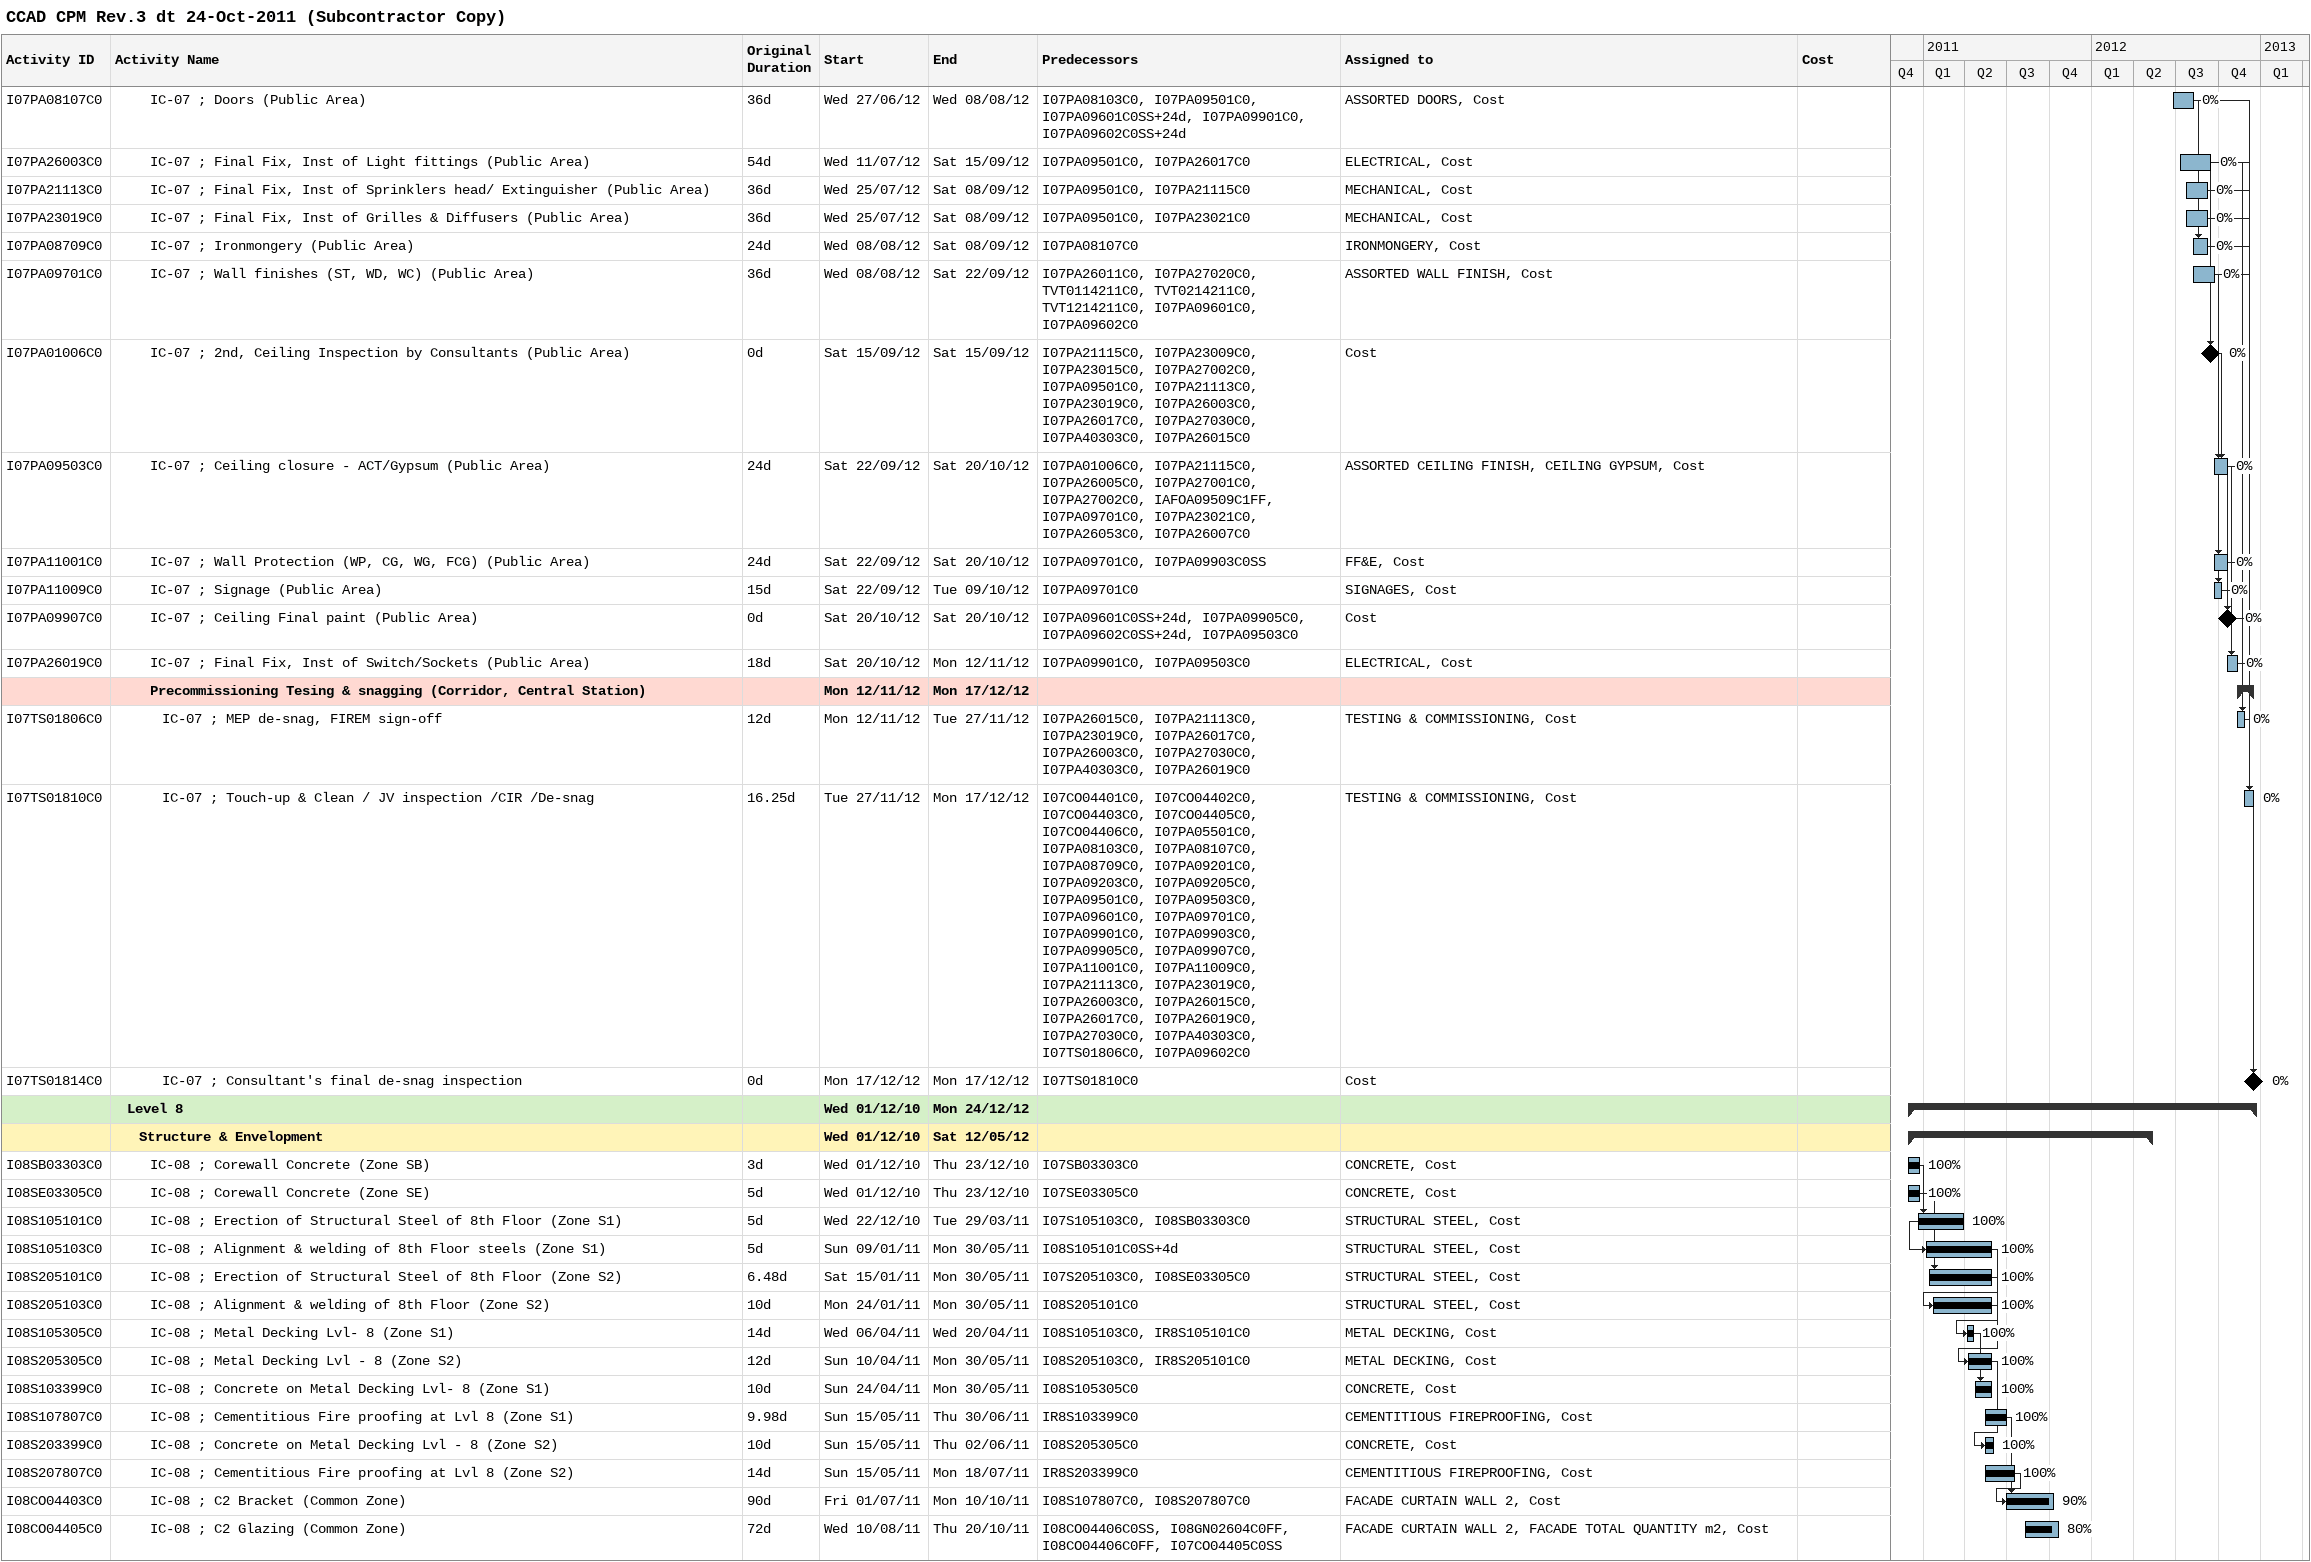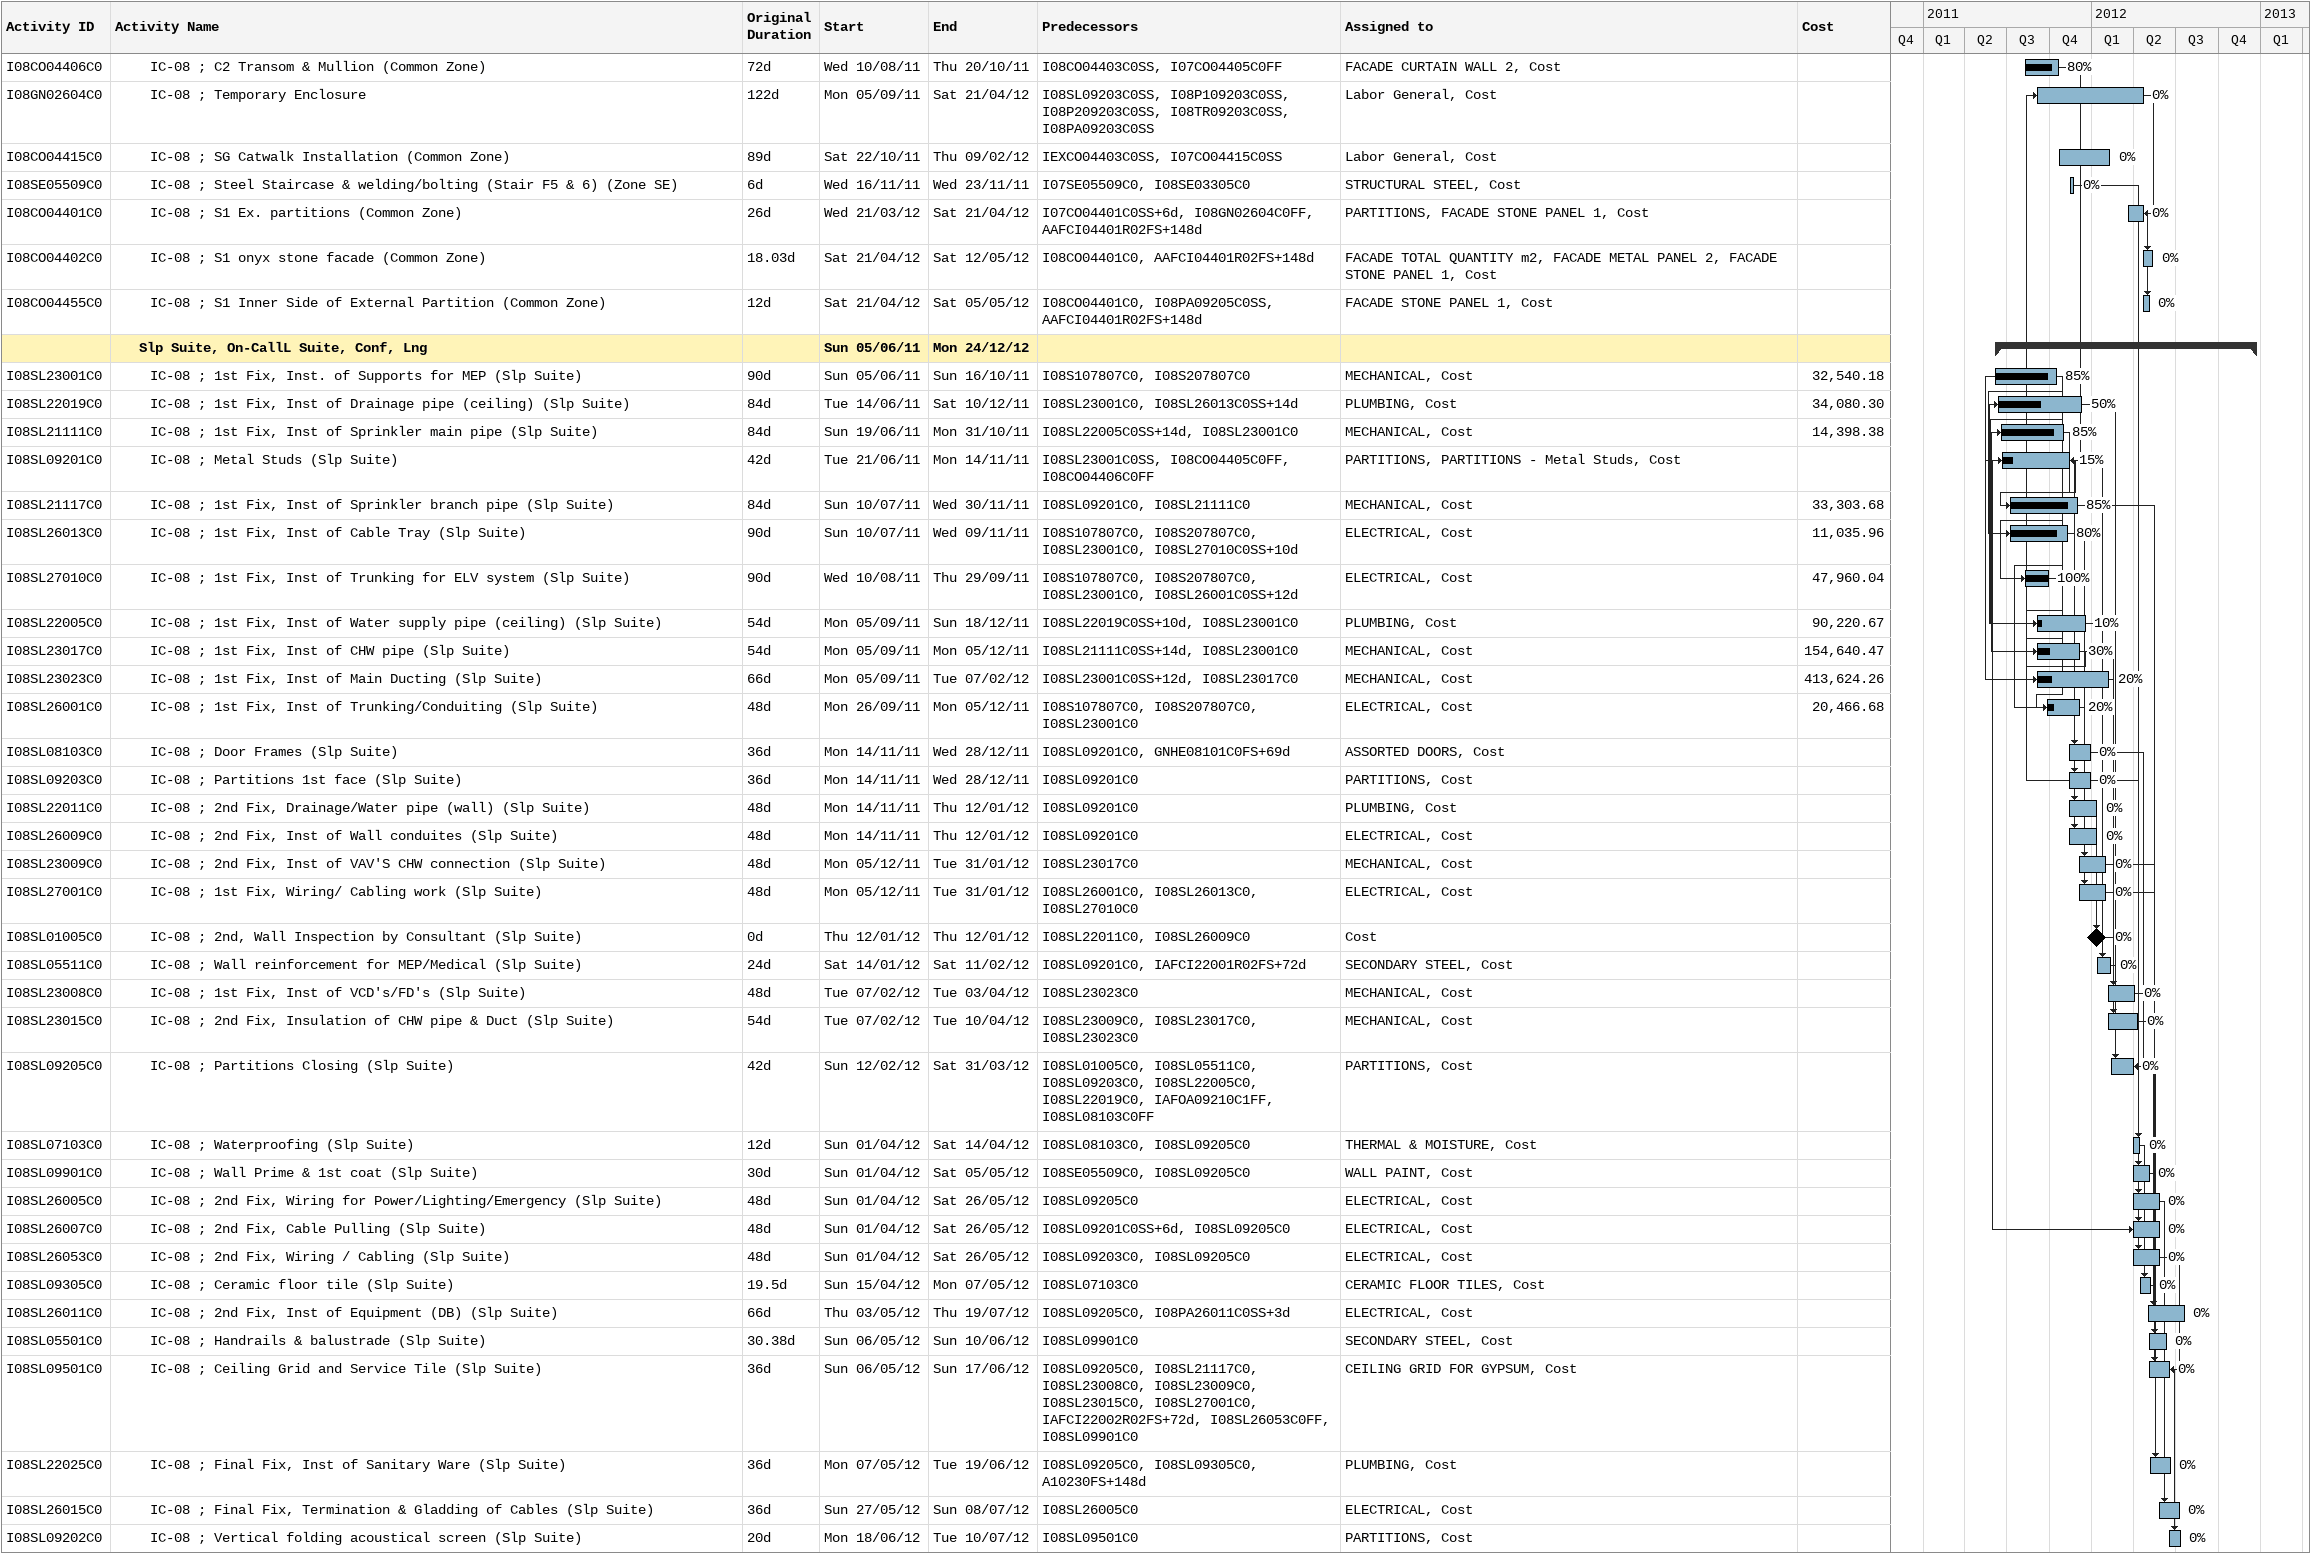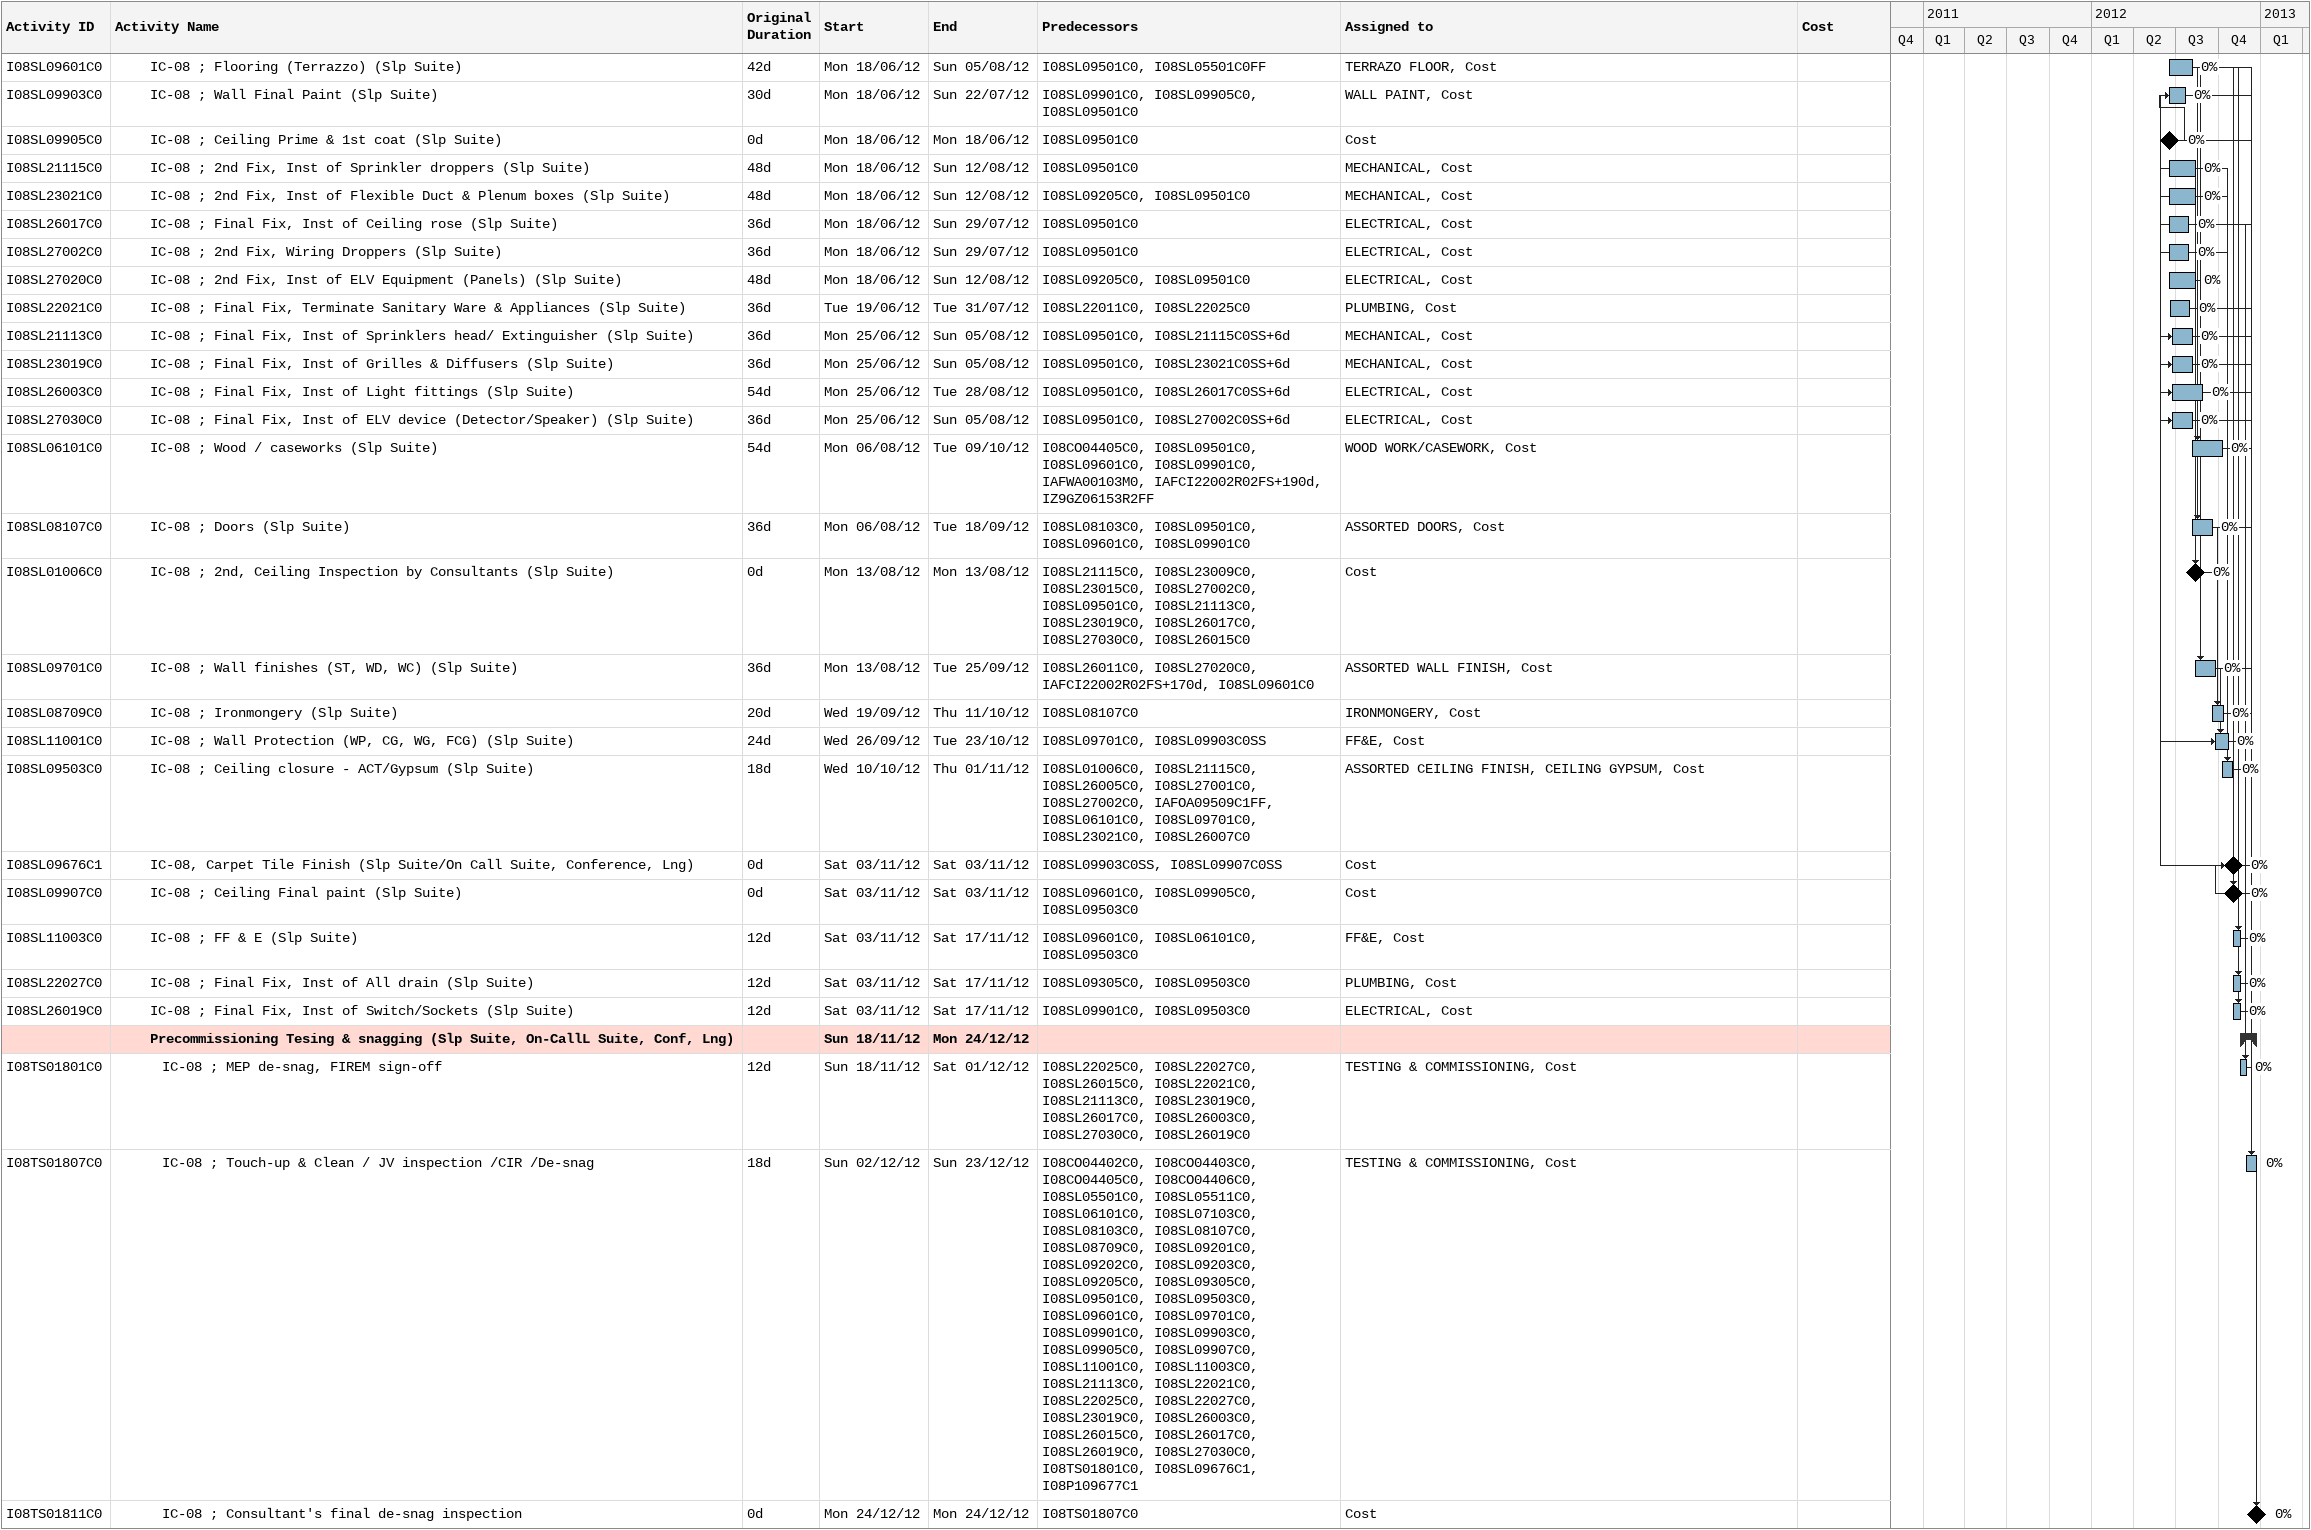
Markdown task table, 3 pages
CCAD CPM Rev.3 dt 24-Oct-2011 (Subcontractor Copy)

| ID | Level | Task | Original duration | Start | Finish | Predecessors | Resources | % complete | Cost |
|---|---|---|---|---|---|---|---|---|---|
| I07PA08107C0 | 4 | IC-07 ; Doors (Public Area) | 36d | 2012-06-27 | 2012-08-08 | I07PA08103C0, I07PA09501C0, I07PA09601C0SS+24d, I07PA09901C0, I07PA09602C0SS+24d | ASSORTED DOORS, Cost | 0 |  |
| I07PA26003C0 | 4 | IC-07 ; Final Fix, Inst of Light fittings (Public Area) | 54d | 2012-07-11 | 2012-09-15 | I07PA09501C0, I07PA26017C0 | ELECTRICAL, Cost | 0 |  |
| I07PA21113C0 | 4 | IC-07 ; Final Fix, Inst of Sprinklers head/ Extinguisher (Public Area) | 36d | 2012-07-25 | 2012-09-08 | I07PA09501C0, I07PA21115C0 | MECHANICAL, Cost | 0 |  |
| I07PA23019C0 | 4 | IC-07 ; Final Fix, Inst of Grilles & Diffusers (Public Area) | 36d | 2012-07-25 | 2012-09-08 | I07PA09501C0, I07PA23021C0 | MECHANICAL, Cost | 0 |  |
| I07PA08709C0 | 4 | IC-07 ; Ironmongery (Public Area) | 24d | 2012-08-08 | 2012-09-08 | I07PA08107C0 | IRONMONGERY, Cost | 0 |  |
| I07PA09701C0 | 4 | IC-07 ; Wall finishes (ST, WD, WC) (Public Area) | 36d | 2012-08-08 | 2012-09-22 | I07PA26011C0, I07PA27020C0, TVT0114211C0, TVT0214211C0, TVT1214211C0, I07PA09601C0, I07PA09602C0 | ASSORTED WALL FINISH, Cost | 0 |  |
| I07PA01006C0 | 4 | IC-07 ; 2nd, Ceiling Inspection by Consultants (Public Area) | 0d | 2012-09-15 | 2012-09-15 | I07PA21115C0, I07PA23009C0, I07PA23015C0, I07PA27002C0, I07PA09501C0, I07PA21113C0, I07PA23019C0, I07PA26003C0, I07PA26017C0, I07PA27030C0, I07PA40303C0, I07PA26015C0 | Cost | 0 |  |
| I07PA09503C0 | 4 | IC-07 ; Ceiling closure - ACT/Gypsum (Public Area) | 24d | 2012-09-22 | 2012-10-20 | I07PA01006C0, I07PA21115C0, I07PA26005C0, I07PA27001C0, I07PA27002C0, IAFOA09509C1FF, I07PA09701C0, I07PA23021C0, I07PA26053C0, I07PA26007C0 | ASSORTED CEILING FINISH, CEILING GYPSUM, Cost | 0 |  |
| I07PA11001C0 | 4 | IC-07 ; Wall Protection (WP, CG, WG, FCG) (Public Area) | 24d | 2012-09-22 | 2012-10-20 | I07PA09701C0, I07PA09903C0SS | FF&E, Cost | 0 |  |
| I07PA11009C0 | 4 | IC-07 ; Signage (Public Area) | 15d | 2012-09-22 | 2012-10-09 | I07PA09701C0 | SIGNAGES, Cost | 0 |  |
| I07PA09907C0 | 4 | IC-07 ; Ceiling Final paint (Public Area) | 0d | 2012-10-20 | 2012-10-20 | I07PA09601C0SS+24d, I07PA09905C0, I07PA09602C0SS+24d, I07PA09503C0 | Cost | 0 |  |
| I07PA26019C0 | 4 | IC-07 ; Final Fix, Inst of Switch/Sockets (Public Area) | 18d | 2012-10-20 | 2012-11-12 | I07PA09901C0, I07PA09503C0 | ELECTRICAL, Cost | 0 |  |
|  | 4 | **Precommissioning Tesing & snagging (Corridor, Central Station)** |  | 2012-11-12 | 2012-12-17 |  |  |  |  |
| I07TS01806C0 | 5 | IC-07 ; MEP de-snag, FIREM sign-off | 12d | 2012-11-12 | 2012-11-27 | I07PA26015C0, I07PA21113C0, I07PA23019C0, I07PA26017C0, I07PA26003C0, I07PA27030C0, I07PA40303C0, I07PA26019C0 | TESTING & COMMISSIONING, Cost | 0 |  |
| I07TS01810C0 | 5 | IC-07 ; Touch-up & Clean / JV inspection /CIR /De-snag | 16.25d | 2012-11-27 | 2012-12-17 | I07CO04401C0, I07CO04402C0, I07CO04403C0, I07CO04405C0, I07CO04406C0, I07PA05501C0, I07PA08103C0, I07PA08107C0, I07PA08709C0, I07PA09201C0, I07PA09203C0, I07PA09205C0, I07PA09501C0, I07PA09503C0, I07PA09601C0, I07PA09701C0, I07PA09901C0, I07PA09903C0, I07PA09905C0, I07PA09907C0, I07PA11001C0, I07PA11009C0, I07PA21113C0, I07PA23019C0, I07PA26003C0, I07PA26015C0, I07PA26017C0, I07PA26019C0, I07PA27030C0, I07PA40303C0, I07TS01806C0, I07PA09602C0 | TESTING & COMMISSIONING, Cost | 0 |  |
| I07TS01814C0 | 5 | IC-07 ; Consultant's final de-snag inspection | 0d | 2012-12-17 | 2012-12-17 | I07TS01810C0 | Cost | 0 |  |
|  | 2 | **Level 8** |  | 2010-12-01 | 2012-12-24 |  |  |  |  |
|  | 3 | **Structure & Envelopment** |  | 2010-12-01 | 2012-05-12 |  |  |  |  |
| I08SB03303C0 | 4 | IC-08 ; Corewall Concrete (Zone SB) | 3d | 2010-12-01 | 2010-12-23 | I07SB03303C0 | CONCRETE, Cost | 100 |  |
| I08SE03305C0 | 4 | IC-08 ; Corewall Concrete (Zone SE) | 5d | 2010-12-01 | 2010-12-23 | I07SE03305C0 | CONCRETE, Cost | 100 |  |
| I08S105101C0 | 4 | IC-08 ; Erection of Structural Steel of 8th Floor (Zone S1) | 5d | 2010-12-22 | 2011-03-29 | I07S105103C0, I08SB03303C0 | STRUCTURAL STEEL, Cost | 100 |  |
| I08S105103C0 | 4 | IC-08 ; Alignment & welding of 8th Floor steels (Zone S1) | 5d | 2011-01-09 | 2011-05-30 | I08S105101C0SS+4d | STRUCTURAL STEEL, Cost | 100 |  |
| I08S205101C0 | 4 | IC-08 ; Erection of Structural Steel of 8th Floor (Zone S2) | 6.48d | 2011-01-15 | 2011-05-30 | I07S205103C0, I08SE03305C0 | STRUCTURAL STEEL, Cost | 100 |  |
| I08S205103C0 | 4 | IC-08 ; Alignment & welding of 8th Floor (Zone S2) | 10d | 2011-01-24 | 2011-05-30 | I08S205101C0 | STRUCTURAL STEEL, Cost | 100 |  |
| I08S105305C0 | 4 | IC-08 ; Metal Decking Lvl- 8 (Zone S1) | 14d | 2011-04-06 | 2011-04-20 | I08S105103C0, IR8S105101C0 | METAL DECKING, Cost | 100 |  |
| I08S205305C0 | 4 | IC-08 ; Metal Decking Lvl - 8 (Zone S2) | 12d | 2011-04-10 | 2011-05-30 | I08S205103C0, IR8S205101C0 | METAL DECKING, Cost | 100 |  |
| I08S103399C0 | 4 | IC-08 ; Concrete on Metal Decking Lvl- 8 (Zone S1) | 10d | 2011-04-24 | 2011-05-30 | I08S105305C0 | CONCRETE, Cost | 100 |  |
| I08S107807C0 | 4 | IC-08 ; Cementitious Fire proofing at Lvl 8 (Zone S1) | 9.98d | 2011-05-15 | 2011-06-30 | IR8S103399C0 | CEMENTITIOUS FIREPROOFING, Cost | 100 |  |
| I08S203399C0 | 4 | IC-08 ; Concrete on Metal Decking Lvl - 8 (Zone S2) | 10d | 2011-05-15 | 2011-06-02 | I08S205305C0 | CONCRETE, Cost | 100 |  |
| I08S207807C0 | 4 | IC-08 ; Cementitious Fire proofing at Lvl 8 (Zone S2) | 14d | 2011-05-15 | 2011-07-18 | IR8S203399C0 | CEMENTITIOUS FIREPROOFING, Cost | 100 |  |
| I08CO04403C0 | 4 | IC-08 ; C2 Bracket (Common Zone) | 90d | 2011-07-01 | 2011-10-10 | I08S107807C0, I08S207807C0 | FACADE CURTAIN WALL 2, Cost | 90 |  |
| I08CO04405C0 | 4 | IC-08 ; C2 Glazing (Common Zone) | 72d | 2011-08-10 | 2011-10-20 | I08CO04406C0SS, I08GN02604C0FF, I08CO04406C0FF, I07CO04405C0SS | FACADE CURTAIN WALL 2, FACADE TOTAL QUANTITY m2, Cost | 80 |  |
| I08CO04406C0 | 4 | IC-08 ; C2 Transom & Mullion (Common Zone) | 72d | 2011-08-10 | 2011-10-20 | I08CO04403C0SS, I07CO04405C0FF | FACADE CURTAIN WALL 2, Cost | 80 |  |
| I08GN02604C0 | 4 | IC-08 ; Temporary Enclosure | 122d | 2011-09-05 | 2012-04-21 | I08SL09203C0SS, I08P109203C0SS, I08P209203C0SS, I08TR09203C0SS, I08PA09203C0SS | Labor General, Cost | 0 |  |
| I08CO04415C0 | 4 | IC-08 ; SG Catwalk Installation (Common Zone) | 89d | 2011-10-22 | 2012-02-09 | IEXCO04403C0SS, I07CO04415C0SS | Labor General, Cost | 0 |  |
| I08SE05509C0 | 4 | IC-08 ; Steel Staircase & welding/bolting (Stair F5 & 6) (Zone SE) | 6d | 2011-11-16 | 2011-11-23 | I07SE05509C0, I08SE03305C0 | STRUCTURAL STEEL, Cost | 0 |  |
| I08CO04401C0 | 4 | IC-08 ; S1 Ex. partitions (Common Zone) | 26d | 2012-03-21 | 2012-04-21 | I07CO04401C0SS+6d, I08GN02604C0FF, AAFCI04401R02FS+148d | PARTITIONS, FACADE STONE PANEL 1, Cost | 0 |  |
| I08CO04402C0 | 4 | IC-08 ; S1 onyx stone facade (Common Zone) | 18.03d | 2012-04-21 | 2012-05-12 | I08CO04401C0, AAFCI04401R02FS+148d | FACADE TOTAL QUANTITY m2, FACADE METAL PANEL 2, FACADE STONE PANEL 1, Cost | 0 |  |
| I08CO04455C0 | 4 | IC-08 ; S1 Inner Side of External Partition (Common Zone) | 12d | 2012-04-21 | 2012-05-05 | I08CO04401C0, I08PA09205C0SS, AAFCI04401R02FS+148d | FACADE STONE PANEL 1, Cost | 0 |  |
|  | 3 | **Slp Suite, On-CallL Suite, Conf, Lng** |  | 2011-06-05 | 2012-12-24 |  |  |  |  |
| I08SL23001C0 | 4 | IC-08 ; 1st Fix, Inst. of Supports for MEP (Slp Suite) | 90d | 2011-06-05 | 2011-10-16 | I08S107807C0, I08S207807C0 | MECHANICAL, Cost | 85 | 32540.18 |
| I08SL22019C0 | 4 | IC-08 ; 1st Fix, Inst of Drainage pipe (ceiling) (Slp Suite) | 84d | 2011-06-14 | 2011-12-10 | I08SL23001C0, I08SL26013C0SS+14d | PLUMBING, Cost | 50 | 34080.30 |
| I08SL21111C0 | 4 | IC-08 ; 1st Fix, Inst of Sprinkler main pipe (Slp Suite) | 84d | 2011-06-19 | 2011-10-31 | I08SL22005C0SS+14d, I08SL23001C0 | MECHANICAL, Cost | 85 | 14398.38 |
| I08SL09201C0 | 4 | IC-08 ; Metal Studs (Slp Suite) | 42d | 2011-06-21 | 2011-11-14 | I08SL23001C0SS, I08CO04405C0FF, I08CO04406C0FF | PARTITIONS, PARTITIONS - Metal Studs, Cost | 15 |  |
| I08SL21117C0 | 4 | IC-08 ; 1st Fix, Inst of Sprinkler branch pipe (Slp Suite) | 84d | 2011-07-10 | 2011-11-30 | I08SL09201C0, I08SL21111C0 | MECHANICAL, Cost | 85 | 33303.68 |
| I08SL26013C0 | 4 | IC-08 ; 1st Fix, Inst of Cable Tray (Slp Suite) | 90d | 2011-07-10 | 2011-11-09 | I08S107807C0, I08S207807C0, I08SL23001C0, I08SL27010C0SS+10d | ELECTRICAL, Cost | 80 | 11035.96 |
| I08SL27010C0 | 4 | IC-08 ; 1st Fix, Inst of Trunking for ELV system (Slp Suite) | 90d | 2011-08-10 | 2011-09-29 | I08S107807C0, I08S207807C0, I08SL23001C0, I08SL26001C0SS+12d | ELECTRICAL, Cost | 100 | 47960.04 |
| I08SL22005C0 | 4 | IC-08 ; 1st Fix, Inst of Water supply pipe (ceiling) (Slp Suite) | 54d | 2011-09-05 | 2011-12-18 | I08SL22019C0SS+10d, I08SL23001C0 | PLUMBING, Cost | 10 | 90220.67 |
| I08SL23017C0 | 4 | IC-08 ; 1st Fix, Inst of CHW pipe (Slp Suite) | 54d | 2011-09-05 | 2011-12-05 | I08SL21111C0SS+14d, I08SL23001C0 | MECHANICAL, Cost | 30 | 154640.47 |
| I08SL23023C0 | 4 | IC-08 ; 1st Fix, Inst of Main Ducting (Slp Suite) | 66d | 2011-09-05 | 2012-02-07 | I08SL23001C0SS+12d, I08SL23017C0 | MECHANICAL, Cost | 20 | 413624.26 |
| I08SL26001C0 | 4 | IC-08 ; 1st Fix, Inst of Trunking/Conduiting (Slp Suite) | 48d | 2011-09-26 | 2011-12-05 | I08S107807C0, I08S207807C0, I08SL23001C0 | ELECTRICAL, Cost | 20 | 20466.68 |
| I08SL08103C0 | 4 | IC-08 ; Door Frames (Slp Suite) | 36d | 2011-11-14 | 2011-12-28 | I08SL09201C0, GNHE08101C0FS+69d | ASSORTED DOORS, Cost | 0 |  |
| I08SL09203C0 | 4 | IC-08 ; Partitions 1st face (Slp Suite) | 36d | 2011-11-14 | 2011-12-28 | I08SL09201C0 | PARTITIONS, Cost | 0 |  |
| I08SL22011C0 | 4 | IC-08 ; 2nd Fix, Drainage/Water pipe (wall) (Slp Suite) | 48d | 2011-11-14 | 2012-01-12 | I08SL09201C0 | PLUMBING, Cost | 0 |  |
| I08SL26009C0 | 4 | IC-08 ; 2nd Fix, Inst of Wall conduites (Slp Suite) | 48d | 2011-11-14 | 2012-01-12 | I08SL09201C0 | ELECTRICAL, Cost | 0 |  |
| I08SL23009C0 | 4 | IC-08 ; 2nd Fix, Inst of VAV'S CHW connection (Slp Suite) | 48d | 2011-12-05 | 2012-01-31 | I08SL23017C0 | MECHANICAL, Cost | 0 |  |
| I08SL27001C0 | 4 | IC-08 ; 1st Fix, Wiring/ Cabling work (Slp Suite) | 48d | 2011-12-05 | 2012-01-31 | I08SL26001C0, I08SL26013C0, I08SL27010C0 | ELECTRICAL, Cost | 0 |  |
| I08SL01005C0 | 4 | IC-08 ; 2nd, Wall Inspection by Consultant (Slp Suite) | 0d | 2012-01-12 | 2012-01-12 | I08SL22011C0, I08SL26009C0 | Cost | 0 |  |
| I08SL05511C0 | 4 | IC-08 ; Wall reinforcement for MEP/Medical (Slp Suite) | 24d | 2012-01-14 | 2012-02-11 | I08SL09201C0, IAFCI22001R02FS+72d | SECONDARY STEEL, Cost | 0 |  |
| I08SL23008C0 | 4 | IC-08 ; 1st Fix, Inst of VCD's/FD's (Slp Suite) | 48d | 2012-02-07 | 2012-04-03 | I08SL23023C0 | MECHANICAL, Cost | 0 |  |
| I08SL23015C0 | 4 | IC-08 ; 2nd Fix, Insulation of CHW pipe & Duct (Slp Suite) | 54d | 2012-02-07 | 2012-04-10 | I08SL23009C0, I08SL23017C0, I08SL23023C0 | MECHANICAL, Cost | 0 |  |
| I08SL09205C0 | 4 | IC-08 ; Partitions Closing (Slp Suite) | 42d | 2012-02-12 | 2012-03-31 | I08SL01005C0, I08SL05511C0, I08SL09203C0, I08SL22005C0, I08SL22019C0, IAFOA09210C1FF, I08SL08103C0FF | PARTITIONS, Cost | 0 |  |
| I08SL07103C0 | 4 | IC-08 ; Waterproofing (Slp Suite) | 12d | 2012-04-01 | 2012-04-14 | I08SL08103C0, I08SL09205C0 | THERMAL & MOISTURE, Cost | 0 |  |
| I08SL09901C0 | 4 | IC-08 ; Wall Prime & 1st coat (Slp Suite) | 30d | 2012-04-01 | 2012-05-05 | I08SE05509C0, I08SL09205C0 | WALL PAINT, Cost | 0 |  |
| I08SL26005C0 | 4 | IC-08 ; 2nd Fix, Wiring for Power/Lighting/Emergency (Slp Suite) | 48d | 2012-04-01 | 2012-05-26 | I08SL09205C0 | ELECTRICAL, Cost | 0 |  |
| I08SL26007C0 | 4 | IC-08 ; 2nd Fix, Cable Pulling (Slp Suite) | 48d | 2012-04-01 | 2012-05-26 | I08SL09201C0SS+6d, I08SL09205C0 | ELECTRICAL, Cost | 0 |  |
| I08SL26053C0 | 4 | IC-08 ; 2nd Fix, Wiring / Cabling (Slp Suite) | 48d | 2012-04-01 | 2012-05-26 | I08SL09203C0, I08SL09205C0 | ELECTRICAL, Cost | 0 |  |
| I08SL09305C0 | 4 | IC-08 ; Ceramic floor tile (Slp Suite) | 19.5d | 2012-04-15 | 2012-05-07 | I08SL07103C0 | CERAMIC FLOOR TILES, Cost | 0 |  |
| I08SL26011C0 | 4 | IC-08 ; 2nd Fix, Inst of Equipment (DB) (Slp Suite) | 66d | 2012-05-03 | 2012-07-19 | I08SL09205C0, I08PA26011C0SS+3d | ELECTRICAL, Cost | 0 |  |
| I08SL05501C0 | 4 | IC-08 ; Handrails & balustrade (Slp Suite) | 30.38d | 2012-05-06 | 2012-06-10 | I08SL09901C0 | SECONDARY STEEL, Cost | 0 |  |
| I08SL09501C0 | 4 | IC-08 ; Ceiling Grid and Service Tile (Slp Suite) | 36d | 2012-05-06 | 2012-06-17 | I08SL09205C0, I08SL21117C0, I08SL23008C0, I08SL23009C0, I08SL23015C0, I08SL27001C0, IAFCI22002R02FS+72d, I08SL26053C0FF, I08SL09901C0 | CEILING GRID FOR GYPSUM, Cost | 0 |  |
| I08SL22025C0 | 4 | IC-08 ; Final Fix, Inst of Sanitary Ware (Slp Suite) | 36d | 2012-05-07 | 2012-06-19 | I08SL09205C0, I08SL09305C0, A10230FS+148d | PLUMBING, Cost | 0 |  |
| I08SL26015C0 | 4 | IC-08 ; Final Fix, Termination & Gladding of Cables (Slp Suite) | 36d | 2012-05-27 | 2012-07-08 | I08SL26005C0 | ELECTRICAL, Cost | 0 |  |
| I08SL09202C0 | 4 | IC-08 ; Vertical folding acoustical screen (Slp Suite) | 20d | 2012-06-18 | 2012-07-10 | I08SL09501C0 | PARTITIONS, Cost | 0 |  |
| I08SL09601C0 | 4 | IC-08 ; Flooring (Terrazzo) (Slp Suite) | 42d | 2012-06-18 | 2012-08-05 | I08SL09501C0, I08SL05501C0FF | TERRAZO FLOOR, Cost | 0 |  |
| I08SL09903C0 | 4 | IC-08 ; Wall Final Paint (Slp Suite) | 30d | 2012-06-18 | 2012-07-22 | I08SL09901C0, I08SL09905C0, I08SL09501C0 | WALL PAINT, Cost | 0 |  |
| I08SL09905C0 | 4 | IC-08 ; Ceiling Prime & 1st coat (Slp Suite) | 0d | 2012-06-18 | 2012-06-18 | I08SL09501C0 | Cost | 0 |  |
| I08SL21115C0 | 4 | IC-08 ; 2nd Fix, Inst of Sprinkler droppers (Slp Suite) | 48d | 2012-06-18 | 2012-08-12 | I08SL09501C0 | MECHANICAL, Cost | 0 |  |
| I08SL23021C0 | 4 | IC-08 ; 2nd Fix, Inst of Flexible Duct & Plenum boxes (Slp Suite) | 48d | 2012-06-18 | 2012-08-12 | I08SL09205C0, I08SL09501C0 | MECHANICAL, Cost | 0 |  |
| I08SL26017C0 | 4 | IC-08 ; Final Fix, Inst of Ceiling rose (Slp Suite) | 36d | 2012-06-18 | 2012-07-29 | I08SL09501C0 | ELECTRICAL, Cost | 0 |  |
| I08SL27002C0 | 4 | IC-08 ; 2nd Fix, Wiring Droppers (Slp Suite) | 36d | 2012-06-18 | 2012-07-29 | I08SL09501C0 | ELECTRICAL, Cost | 0 |  |
| I08SL27020C0 | 4 | IC-08 ; 2nd Fix, Inst of ELV Equipment (Panels) (Slp Suite) | 48d | 2012-06-18 | 2012-08-12 | I08SL09205C0, I08SL09501C0 | ELECTRICAL, Cost | 0 |  |
| I08SL22021C0 | 4 | IC-08 ; Final Fix, Terminate Sanitary Ware & Appliances (Slp Suite) | 36d | 2012-06-19 | 2012-07-31 | I08SL22011C0, I08SL22025C0 | PLUMBING, Cost | 0 |  |
| I08SL21113C0 | 4 | IC-08 ; Final Fix, Inst of Sprinklers head/ Extinguisher (Slp Suite) | 36d | 2012-06-25 | 2012-08-05 | I08SL09501C0, I08SL21115C0SS+6d | MECHANICAL, Cost | 0 |  |
| I08SL23019C0 | 4 | IC-08 ; Final Fix, Inst of Grilles & Diffusers (Slp Suite) | 36d | 2012-06-25 | 2012-08-05 | I08SL09501C0, I08SL23021C0SS+6d | MECHANICAL, Cost | 0 |  |
| I08SL26003C0 | 4 | IC-08 ; Final Fix, Inst of Light fittings (Slp Suite) | 54d | 2012-06-25 | 2012-08-28 | I08SL09501C0, I08SL26017C0SS+6d | ELECTRICAL, Cost | 0 |  |
| I08SL27030C0 | 4 | IC-08 ; Final Fix, Inst of ELV device (Detector/Speaker) (Slp Suite) | 36d | 2012-06-25 | 2012-08-05 | I08SL09501C0, I08SL27002C0SS+6d | ELECTRICAL, Cost | 0 |  |
| I08SL06101C0 | 4 | IC-08 ; Wood / caseworks (Slp Suite) | 54d | 2012-08-06 | 2012-10-09 | I08CO04405C0, I08SL09501C0, I08SL09601C0, I08SL09901C0, IAFWA00103M0, IAFCI22002R02FS+190d, IZ9GZ06153R2FF | WOOD WORK/CASEWORK, Cost | 0 |  |
| I08SL08107C0 | 4 | IC-08 ; Doors (Slp Suite) | 36d | 2012-08-06 | 2012-09-18 | I08SL08103C0, I08SL09501C0, I08SL09601C0, I08SL09901C0 | ASSORTED DOORS, Cost | 0 |  |
| I08SL01006C0 | 4 | IC-08 ; 2nd, Ceiling Inspection by Consultants (Slp Suite) | 0d | 2012-08-13 | 2012-08-13 | I08SL21115C0, I08SL23009C0, I08SL23015C0, I08SL27002C0, I08SL09501C0, I08SL21113C0, I08SL23019C0, I08SL26017C0, I08SL27030C0, I08SL26015C0 | Cost | 0 |  |
| I08SL09701C0 | 4 | IC-08 ; Wall finishes (ST, WD, WC) (Slp Suite) | 36d | 2012-08-13 | 2012-09-25 | I08SL26011C0, I08SL27020C0, IAFCI22002R02FS+170d, I08SL09601C0 | ASSORTED WALL FINISH, Cost | 0 |  |
| I08SL08709C0 | 4 | IC-08 ; Ironmongery (Slp Suite) | 20d | 2012-09-19 | 2012-10-11 | I08SL08107C0 | IRONMONGERY, Cost | 0 |  |
| I08SL11001C0 | 4 | IC-08 ; Wall Protection (WP, CG, WG, FCG) (Slp Suite) | 24d | 2012-09-26 | 2012-10-23 | I08SL09701C0, I08SL09903C0SS | FF&E, Cost | 0 |  |
| I08SL09503C0 | 4 | IC-08 ; Ceiling closure - ACT/Gypsum (Slp Suite) | 18d | 2012-10-10 | 2012-11-01 | I08SL01006C0, I08SL21115C0, I08SL26005C0, I08SL27001C0, I08SL27002C0, IAFOA09509C1FF, I08SL06101C0, I08SL09701C0, I08SL23021C0, I08SL26007C0 | ASSORTED CEILING FINISH, CEILING GYPSUM, Cost | 0 |  |
| I08SL09676C1 | 4 | IC-08, Carpet Tile Finish (Slp Suite/On Call Suite, Conference, Lng) | 0d | 2012-11-03 | 2012-11-03 | I08SL09903C0SS, I08SL09907C0SS | Cost | 0 |  |
| I08SL09907C0 | 4 | IC-08 ; Ceiling Final paint (Slp Suite) | 0d | 2012-11-03 | 2012-11-03 | I08SL09601C0, I08SL09905C0, I08SL09503C0 | Cost | 0 |  |
| I08SL11003C0 | 4 | IC-08 ; FF & E (Slp Suite) | 12d | 2012-11-03 | 2012-11-17 | I08SL09601C0, I08SL06101C0, I08SL09503C0 | FF&E, Cost | 0 |  |
| I08SL22027C0 | 4 | IC-08 ; Final Fix, Inst of All drain (Slp Suite) | 12d | 2012-11-03 | 2012-11-17 | I08SL09305C0, I08SL09503C0 | PLUMBING, Cost | 0 |  |
| I08SL26019C0 | 4 | IC-08 ; Final Fix, Inst of Switch/Sockets (Slp Suite) | 12d | 2012-11-03 | 2012-11-17 | I08SL09901C0, I08SL09503C0 | ELECTRICAL, Cost | 0 |  |
|  | 4 | **Precommissioning Tesing & snagging (Slp Suite, On-CallL Suite, Conf, Lng)** |  | 2012-11-18 | 2012-12-24 |  |  |  |  |
| I08TS01801C0 | 5 | IC-08 ; MEP de-snag, FIREM sign-off | 12d | 2012-11-18 | 2012-12-01 | I08SL22025C0, I08SL22027C0, I08SL26015C0, I08SL22021C0, I08SL21113C0, I08SL23019C0, I08SL26017C0, I08SL26003C0, I08SL27030C0, I08SL26019C0 | TESTING & COMMISSIONING, Cost | 0 |  |
| I08TS01807C0 | 5 | IC-08 ; Touch-up & Clean / JV inspection /CIR /De-snag | 18d | 2012-12-02 | 2012-12-23 | I08CO04402C0, I08CO04403C0, I08CO04405C0, I08CO04406C0, I08SL05501C0, I08SL05511C0, I08SL06101C0, I08SL07103C0, I08SL08103C0, I08SL08107C0, I08SL08709C0, I08SL09201C0, I08SL09202C0, I08SL09203C0, I08SL09205C0, I08SL09305C0, I08SL09501C0, I08SL09503C0, I08SL09601C0, I08SL09701C0, I08SL09901C0, I08SL09903C0, I08SL09905C0, I08SL09907C0, I08SL11001C0, I08SL11003C0, I08SL21113C0, I08SL22021C0, I08SL22025C0, I08SL22027C0, I08SL23019C0, I08SL26003C0, I08SL26015C0, I08SL26017C0, I08SL26019C0, I08SL27030C0, I08TS01801C0, I08SL09676C1, I08P109677C1 | TESTING & COMMISSIONING, Cost | 0 |  |
| I08TS01811C0 | 5 | IC-08 ; Consultant's final de-snag inspection | 0d | 2012-12-24 | 2012-12-24 | I08TS01807C0 | Cost | 0 |  |
